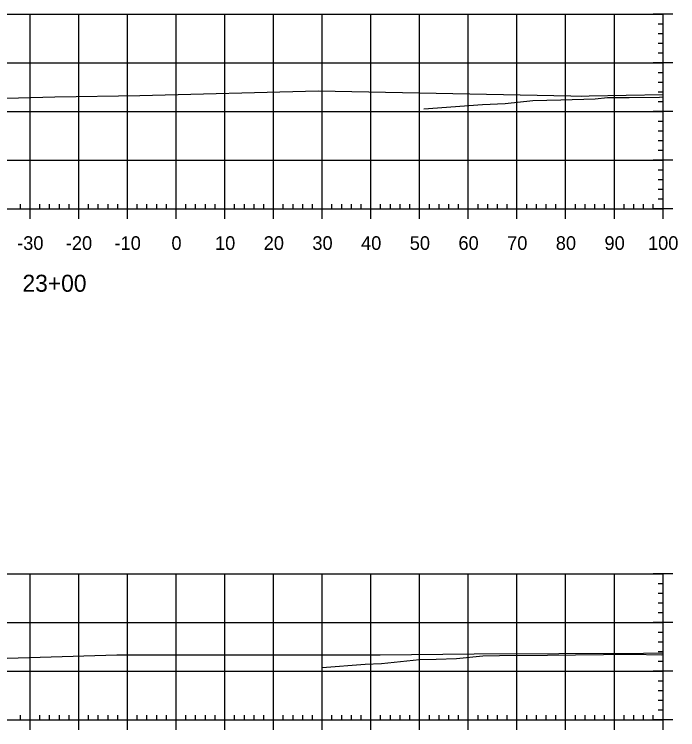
# Model space of a CAD drawing. Extents: x 6943757 to 6978036, y 2270047 to 2282448.
# Drawn here: x 6976591.4 to 6976727.7, y 2277756.1 to 2277903.1 of the extents above; entities that cross this region are included whole.
import ezdxf

# ---------------------------------------------------------------- set-up
doc = ezdxf.new("R2010")
doc.units = 0
for name, color, linetype in [('C-GRID-FRAM', 7, 'Continuous'), ('C-GRID-MAJR', 7, 'Continuous'), ('C-GRID-TEXT', 7, 'Continuous'), ('C-TOPO-MAJR', 7, 'Continuous')]:
    doc.layers.add(name, color=color, linetype=linetype)

msp = doc.modelspace()

# ---------------------------------------------------------------- linework, layer by layer
at = {"layer": 'C-GRID-FRAM'}
for p, q in [((6976726.68, 2277903.05), (6976722.68, 2277903.05)), ((6976724.68, 2277863.05), (6976724.68, 2277903.05)), ((6976724.68, 2277901.05), (6976723.68, 2277901.05)), ((6976724.68, 2277899.05), (6976723.68, 2277899.05)), ((6976724.68, 2277897.05), (6976723.68, 2277897.05)), ((6976724.68, 2277895.05), (6976723.68, 2277895.05)), ((6976726.68, 2277893.05), (6976722.68, 2277893.05)), ((6976724.68, 2277891.05), (6976723.68, 2277891.05)), ((6976724.68, 2277889.05), (6976723.68, 2277889.05)), ((6976724.68, 2277887.05), (6976723.68, 2277887.05)), ((6976724.68, 2277885.05), (6976723.68, 2277885.05)), ((6976726.68, 2277883.05), (6976722.68, 2277883.05)), ((6976724.68, 2277881.05), (6976723.68, 2277881.05)), ((6976724.68, 2277879.05), (6976723.68, 2277879.05)), ((6976724.68, 2277877.05), (6976723.68, 2277877.05)), ((6976724.68, 2277875.05), (6976723.68, 2277875.05)), ((6976726.68, 2277873.05), (6976722.68, 2277873.05)), ((6976724.68, 2277871.05), (6976723.68, 2277871.05)), ((6976724.68, 2277869.05), (6976723.68, 2277869.05)), ((6976724.68, 2277867.05), (6976723.68, 2277867.05)), ((6976594.68, 2277861.05), (6976594.68, 2277865.05)), ((6976604.68, 2277861.05), (6976604.68, 2277865.05)), ((6976614.68, 2277861.05), (6976614.68, 2277865.05)), ((6976624.68, 2277861.05), (6976624.68, 2277865.05)), ((6976634.68, 2277861.05), (6976634.68, 2277865.05)), ((6976644.68, 2277861.05), (6976644.68, 2277865.05)), ((6976654.68, 2277861.05), (6976654.68, 2277865.05)), ((6976664.68, 2277861.05), (6976664.68, 2277865.05)), ((6976674.68, 2277861.05), (6976674.68, 2277865.05)), ((6976684.68, 2277861.05), (6976684.68, 2277865.05)), ((6976694.68, 2277861.05), (6976694.68, 2277865.05)), ((6976704.68, 2277861.05), (6976704.68, 2277865.05)), ((6976714.68, 2277861.05), (6976714.68, 2277865.05)), ((6976724.68, 2277865.05), (6976723.68, 2277865.05)), ((6976724.68, 2277861.05), (6976724.68, 2277865.05)), ((6976592.68, 2277863.05), (6976592.68, 2277864.05)), ((6976596.68, 2277863.05), (6976596.68, 2277864.05)), ((6976598.68, 2277863.05), (6976598.68, 2277864.05)), ((6976600.68, 2277863.05), (6976600.68, 2277864.05)), ((6976602.68, 2277863.05), (6976602.68, 2277864.05)), ((6976606.68, 2277863.05), (6976606.68, 2277864.05)), ((6976608.68, 2277863.05), (6976608.68, 2277864.05)), ((6976610.68, 2277863.05), (6976610.68, 2277864.05)), ((6976612.68, 2277863.05), (6976612.68, 2277864.05)), ((6976616.68, 2277863.05), (6976616.68, 2277864.05)), ((6976618.68, 2277863.05), (6976618.68, 2277864.05)), ((6976620.68, 2277863.05), (6976620.68, 2277864.05)), ((6976622.68, 2277863.05), (6976622.68, 2277864.05)), ((6976626.68, 2277863.05), (6976626.68, 2277864.05)), ((6976628.68, 2277863.05), (6976628.68, 2277864.05)), ((6976630.68, 2277863.05), (6976630.68, 2277864.05)), ((6976632.68, 2277863.05), (6976632.68, 2277864.05)), ((6976636.68, 2277863.05), (6976636.68, 2277864.05)), ((6976638.68, 2277863.05), (6976638.68, 2277864.05)), ((6976640.68, 2277863.05), (6976640.68, 2277864.05)), ((6976642.68, 2277863.05), (6976642.68, 2277864.05)), ((6976646.68, 2277863.05), (6976646.68, 2277864.05)), ((6976648.68, 2277863.05), (6976648.68, 2277864.05)), ((6976650.68, 2277863.05), (6976650.68, 2277864.05)), ((6976652.68, 2277863.05), (6976652.68, 2277864.05)), ((6976656.68, 2277863.05), (6976656.68, 2277864.05)), ((6976658.68, 2277863.05), (6976658.68, 2277864.05)), ((6976660.68, 2277863.05), (6976660.68, 2277864.05)), ((6976662.68, 2277863.05), (6976662.68, 2277864.05)), ((6976666.68, 2277863.05), (6976666.68, 2277864.05)), ((6976668.68, 2277863.05), (6976668.68, 2277864.05)), ((6976670.68, 2277863.05), (6976670.68, 2277864.05)), ((6976672.68, 2277863.05), (6976672.68, 2277864.05)), ((6976676.68, 2277863.05), (6976676.68, 2277864.05)), ((6976678.68, 2277863.05), (6976678.68, 2277864.05)), ((6976680.68, 2277863.05), (6976680.68, 2277864.05)), ((6976682.68, 2277863.05), (6976682.68, 2277864.05)), ((6976686.68, 2277863.05), (6976686.68, 2277864.05)), ((6976688.68, 2277863.05), (6976688.68, 2277864.05)), ((6976690.68, 2277863.05), (6976690.68, 2277864.05)), ((6976692.68, 2277863.05), (6976692.68, 2277864.05)), ((6976696.68, 2277863.05), (6976696.68, 2277864.05)), ((6976698.68, 2277863.05), (6976698.68, 2277864.05)), ((6976700.68, 2277863.05), (6976700.68, 2277864.05)), ((6976702.68, 2277863.05), (6976702.68, 2277864.05)), ((6976706.68, 2277863.05), (6976706.68, 2277864.05)), ((6976708.68, 2277863.05), (6976708.68, 2277864.05)), ((6976710.68, 2277863.05), (6976710.68, 2277864.05)), ((6976712.68, 2277863.05), (6976712.68, 2277864.05)), ((6976716.68, 2277863.05), (6976716.68, 2277864.05)), ((6976718.68, 2277863.05), (6976718.68, 2277864.05)), ((6976720.68, 2277863.05), (6976720.68, 2277864.05)), ((6976722.68, 2277863.05), (6976722.68, 2277864.05)), ((6976474.68, 2277863.05), (6976724.68, 2277863.05)), ((6976726.68, 2277863.05), (6976722.68, 2277863.05)), ((6976726.68, 2277788.05), (6976722.68, 2277788.05)), ((6976724.68, 2277758.05), (6976724.68, 2277788.05)), ((6976724.68, 2277786.05), (6976723.68, 2277786.05)), ((6976724.68, 2277784.05), (6976723.68, 2277784.05)), ((6976724.68, 2277782.05), (6976723.68, 2277782.05)), ((6976724.68, 2277780.05), (6976723.68, 2277780.05)), ((6976726.68, 2277778.05), (6976722.68, 2277778.05)), ((6976724.68, 2277776.05), (6976723.68, 2277776.05)), ((6976724.68, 2277774.05), (6976723.68, 2277774.05)), ((6976724.68, 2277772.05), (6976723.68, 2277772.05)), ((6976724.68, 2277770.05), (6976723.68, 2277770.05)), ((6976726.68, 2277768.05), (6976722.68, 2277768.05)), ((6976724.68, 2277766.05), (6976723.68, 2277766.05)), ((6976724.68, 2277764.05), (6976723.68, 2277764.05)), ((6976724.68, 2277762.05), (6976723.68, 2277762.05)), ((6976594.68, 2277756.05), (6976594.68, 2277760.05)), ((6976604.68, 2277756.05), (6976604.68, 2277760.05)), ((6976614.68, 2277756.05), (6976614.68, 2277760.05)), ((6976624.68, 2277756.05), (6976624.68, 2277760.05)), ((6976634.68, 2277756.05), (6976634.68, 2277760.05)), ((6976644.68, 2277756.05), (6976644.68, 2277760.05)), ((6976654.68, 2277756.05), (6976654.68, 2277760.05)), ((6976664.68, 2277756.05), (6976664.68, 2277760.05)), ((6976674.68, 2277756.05), (6976674.68, 2277760.05)), ((6976684.68, 2277756.05), (6976684.68, 2277760.05)), ((6976694.68, 2277756.05), (6976694.68, 2277760.05)), ((6976704.68, 2277756.05), (6976704.68, 2277760.05)), ((6976714.68, 2277756.05), (6976714.68, 2277760.05)), ((6976724.68, 2277760.05), (6976723.68, 2277760.05)), ((6976724.68, 2277756.05), (6976724.68, 2277760.05)), ((6976474.68, 2277758.05), (6976724.68, 2277758.05)), ((6976592.68, 2277758.05), (6976592.68, 2277759.05)), ((6976596.68, 2277758.05), (6976596.68, 2277759.05)), ((6976598.68, 2277758.05), (6976598.68, 2277759.05)), ((6976600.68, 2277758.05), (6976600.68, 2277759.05)), ((6976602.68, 2277758.05), (6976602.68, 2277759.05)), ((6976606.68, 2277758.05), (6976606.68, 2277759.05)), ((6976608.68, 2277758.05), (6976608.68, 2277759.05)), ((6976610.68, 2277758.05), (6976610.68, 2277759.05)), ((6976612.68, 2277758.05), (6976612.68, 2277759.05)), ((6976616.68, 2277758.05), (6976616.68, 2277759.05)), ((6976618.68, 2277758.05), (6976618.68, 2277759.05)), ((6976620.68, 2277758.05), (6976620.68, 2277759.05)), ((6976622.68, 2277758.05), (6976622.68, 2277759.05)), ((6976626.68, 2277758.05), (6976626.68, 2277759.05)), ((6976628.68, 2277758.05), (6976628.68, 2277759.05)), ((6976630.68, 2277758.05), (6976630.68, 2277759.05)), ((6976632.68, 2277758.05), (6976632.68, 2277759.05)), ((6976636.68, 2277758.05), (6976636.68, 2277759.05)), ((6976638.68, 2277758.05), (6976638.68, 2277759.05)), ((6976640.68, 2277758.05), (6976640.68, 2277759.05)), ((6976642.68, 2277758.05), (6976642.68, 2277759.05)), ((6976646.68, 2277758.05), (6976646.68, 2277759.05)), ((6976648.68, 2277758.05), (6976648.68, 2277759.05)), ((6976650.68, 2277758.05), (6976650.68, 2277759.05)), ((6976652.68, 2277758.05), (6976652.68, 2277759.05)), ((6976656.68, 2277758.05), (6976656.68, 2277759.05)), ((6976658.68, 2277758.05), (6976658.68, 2277759.05)), ((6976660.68, 2277758.05), (6976660.68, 2277759.05)), ((6976662.68, 2277758.05), (6976662.68, 2277759.05)), ((6976666.68, 2277758.05), (6976666.68, 2277759.05)), ((6976668.68, 2277758.05), (6976668.68, 2277759.05)), ((6976670.68, 2277758.05), (6976670.68, 2277759.05)), ((6976672.68, 2277758.05), (6976672.68, 2277759.05)), ((6976676.68, 2277758.05), (6976676.68, 2277759.05)), ((6976678.68, 2277758.05), (6976678.68, 2277759.05)), ((6976680.68, 2277758.05), (6976680.68, 2277759.05)), ((6976682.68, 2277758.05), (6976682.68, 2277759.05)), ((6976686.68, 2277758.05), (6976686.68, 2277759.05)), ((6976688.68, 2277758.05), (6976688.68, 2277759.05)), ((6976690.68, 2277758.05), (6976690.68, 2277759.05)), ((6976692.68, 2277758.05), (6976692.68, 2277759.05)), ((6976696.68, 2277758.05), (6976696.68, 2277759.05)), ((6976698.68, 2277758.05), (6976698.68, 2277759.05)), ((6976700.68, 2277758.05), (6976700.68, 2277759.05)), ((6976702.68, 2277758.05), (6976702.68, 2277759.05)), ((6976706.68, 2277758.05), (6976706.68, 2277759.05)), ((6976708.68, 2277758.05), (6976708.68, 2277759.05)), ((6976710.68, 2277758.05), (6976710.68, 2277759.05)), ((6976712.68, 2277758.05), (6976712.68, 2277759.05)), ((6976716.68, 2277758.05), (6976716.68, 2277759.05)), ((6976718.68, 2277758.05), (6976718.68, 2277759.05)), ((6976720.68, 2277758.05), (6976720.68, 2277759.05)), ((6976722.68, 2277758.05), (6976722.68, 2277759.05)), ((6976726.68, 2277758.05), (6976722.68, 2277758.05))]:
    msp.add_line(p, q, dxfattribs=at)
at = {"layer": 'C-GRID-MAJR'}
for p, q in [((6976474.68, 2277903.05), (6976724.68, 2277903.05)), ((6976594.68, 2277863.05), (6976594.68, 2277903.05)), ((6976604.68, 2277863.05), (6976604.68, 2277903.05)), ((6976614.68, 2277863.05), (6976614.68, 2277903.05)), ((6976624.68, 2277863.05), (6976624.68, 2277903.05)), ((6976634.68, 2277863.05), (6976634.68, 2277903.05)), ((6976644.68, 2277863.05), (6976644.68, 2277903.05)), ((6976654.68, 2277863.05), (6976654.68, 2277903.05)), ((6976664.68, 2277863.05), (6976664.68, 2277903.05)), ((6976674.68, 2277863.05), (6976674.68, 2277903.05)), ((6976684.68, 2277863.05), (6976684.68, 2277903.05)), ((6976694.68, 2277863.05), (6976694.68, 2277903.05)), ((6976704.68, 2277863.05), (6976704.68, 2277903.05)), ((6976714.68, 2277863.05), (6976714.68, 2277903.05)), ((6976724.68, 2277863.05), (6976724.68, 2277903.05)), ((6976474.68, 2277893.05), (6976724.68, 2277893.05)), ((6976474.68, 2277883.05), (6976724.68, 2277883.05)), ((6976474.68, 2277873.05), (6976724.68, 2277873.05)), ((6976474.68, 2277863.05), (6976724.68, 2277863.05)), ((6976474.68, 2277788.05), (6976724.68, 2277788.05)), ((6976594.68, 2277758.05), (6976594.68, 2277788.05)), ((6976604.68, 2277758.05), (6976604.68, 2277788.05)), ((6976614.68, 2277758.05), (6976614.68, 2277788.05)), ((6976624.68, 2277758.05), (6976624.68, 2277788.05)), ((6976634.68, 2277758.05), (6976634.68, 2277788.05)), ((6976644.68, 2277758.05), (6976644.68, 2277788.05)), ((6976654.68, 2277758.05), (6976654.68, 2277788.05)), ((6976664.68, 2277758.05), (6976664.68, 2277788.05)), ((6976674.68, 2277758.05), (6976674.68, 2277788.05)), ((6976684.68, 2277758.05), (6976684.68, 2277788.05)), ((6976694.68, 2277758.05), (6976694.68, 2277788.05)), ((6976704.68, 2277758.05), (6976704.68, 2277788.05)), ((6976714.68, 2277758.05), (6976714.68, 2277788.05)), ((6976724.68, 2277758.05), (6976724.68, 2277788.05)), ((6976474.68, 2277778.05), (6976724.68, 2277778.05)), ((6976474.68, 2277768.05), (6976724.68, 2277768.05)), ((6976474.68, 2277758.05), (6976724.68, 2277758.05))]:
    msp.add_line(p, q, dxfattribs=at)
at = {"layer": 'C-TOPO-MAJR'}
for points in [[(6976474.68, 2277882.73), (6976491.5, 2277883.22), (6976524.93, 2277884.03), (6976545.61, 2277884.55), (6976574.93, 2277885.4), (6976599.72, 2277886.08), (6976617.21, 2277886.39), (6976653.83, 2277887.33), (6976705.73, 2277886.28), (6976707.94, 2277886.24), (6976709.5, 2277886.27), (6976724.68, 2277886.56)], [(6976675.53, 2277883.61), (6976687.59, 2277884.55), (6976692.27, 2277884.75), (6976697.93, 2277885.31), (6976703.7, 2277885.48), (6976710.76, 2277885.7), (6976713.24, 2277885.96), (6976715.87, 2277885.98), (6976717.74, 2277885.99), (6976723.94, 2277886.06), (6976724.68, 2277886.07)], [(6976474.68, 2277768.07), (6976504.24, 2277768.94), (6976555.07, 2277769.71), (6976558.35, 2277769.78), (6976560.67, 2277769.86), (6976612.46, 2277771.42), (6976652.96, 2277771.44), (6976666.57, 2277771.41), (6976685.86, 2277771.61), (6976720.68, 2277771.78), (6976724.68, 2277771.88)], [(6976654.67, 2277768.85), (6976663.47, 2277769.53), (6976666.88, 2277769.68), (6976674.65, 2277770.45), (6976678.07, 2277770.55), (6976682.27, 2277770.68), (6976687.66, 2277771.24), (6976691.08, 2277771.27), (6976700.96, 2277771.37), (6976718.17, 2277771.59), (6976724.32, 2277771.46), (6976724.68, 2277771.47)]]:
    msp.add_lwpolyline(points, dxfattribs=at)

# ---------------------------------------------------------------- texts
at = {"layer": 'C-GRID-TEXT'}
for s, height, p in [('-30', 2.8, (6976592.01, 2277854.65)), ('-20', 2.8, (6976602.01, 2277854.65)), ('-10', 2.8, (6976612.01, 2277854.65)), ('0', 2.8, (6976623.7, 2277854.65)), ('10', 2.8, (6976632.65, 2277854.65)), ('20', 2.8, (6976642.65, 2277854.65)), ('30', 2.8, (6976652.65, 2277854.65)), ('40', 2.8, (6976662.65, 2277854.65)), ('50', 2.8, (6976672.65, 2277854.65)), ('60', 2.8, (6976682.65, 2277854.65)), ('70', 2.8, (6976692.65, 2277854.65)), ('80', 2.8, (6976702.65, 2277854.65)), ('90', 2.8, (6976712.65, 2277854.65)), ('100', 2.8, (6976721.59, 2277854.65)), ('23+00', 3.5, (6976593.11, 2277846.04))]:
    msp.add_text(s, height=height, dxfattribs=at).set_placement(p)

doc.saveas('drawing.dxf')
